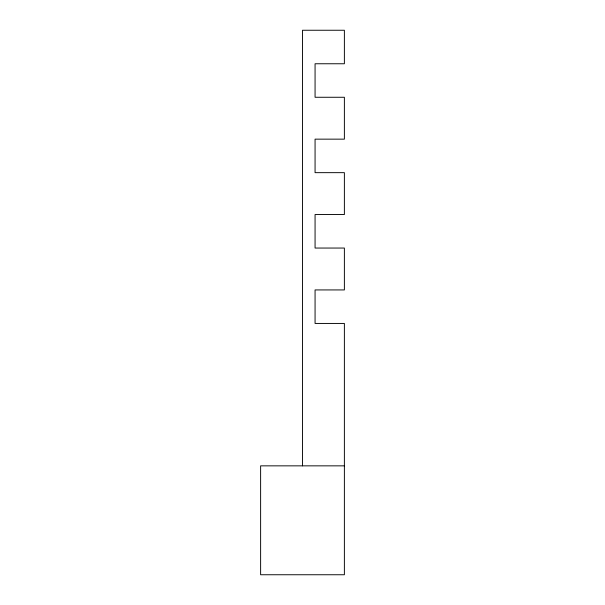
<?xml version="1.0" encoding="UTF-8"?>
<svg xmlns="http://www.w3.org/2000/svg" width="605" height="605" viewBox="0 0 605 605"><rect width="100%" height="100%" fill="white"/><g stroke="black" fill="none" stroke-linecap="round" stroke-linejoin="round"><path stroke-width="0.91" d="M344.381 465.85L260.619 465.85L260.619 574.75L344.381 574.75L344.381 323.441L315.069 323.441L315.069 289.931L344.381 289.931L344.381 248.05L315.069 248.05L315.069 214.541L344.381 214.541L344.381 172.659L315.069 172.659L315.069 139.15L344.381 139.15L344.381 97.269L315.069 97.269L315.069 63.759L344.381 63.759L344.381 30.25L302.5 30.25L302.5 465.85"/></g></svg>
